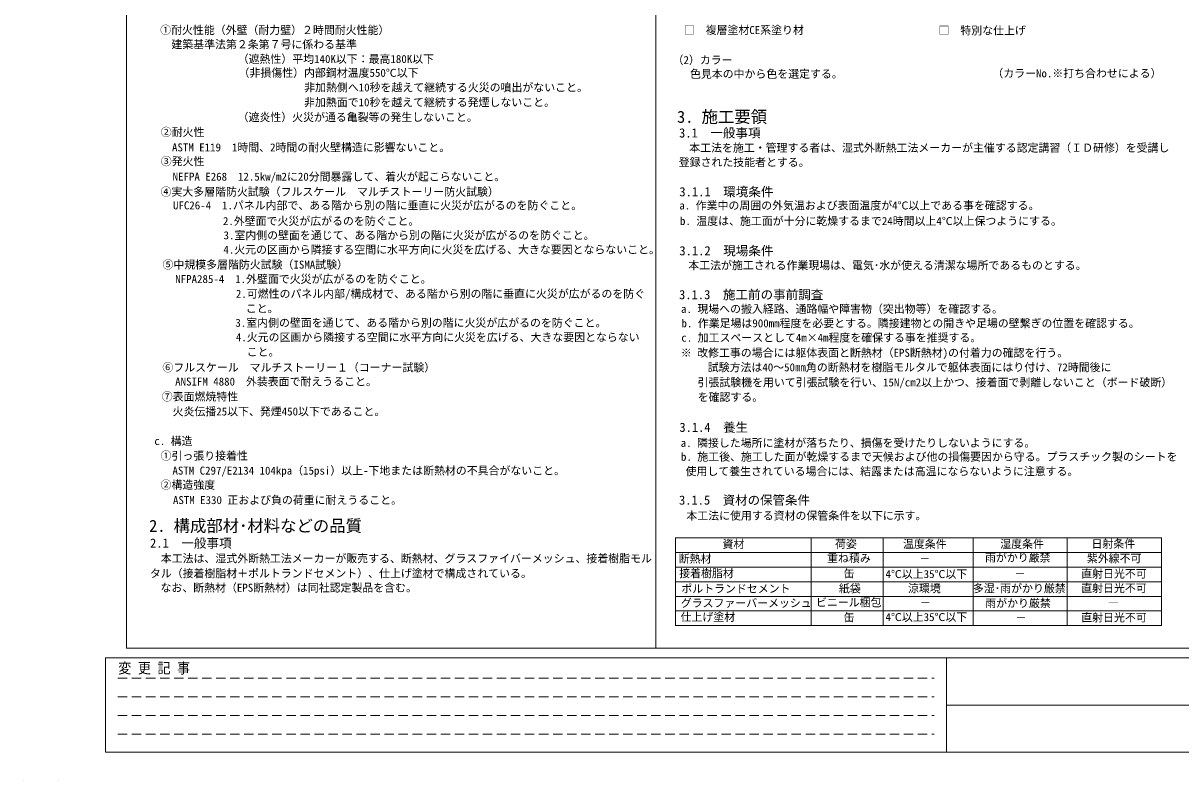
# Model space of a CAD drawing. Units: millimetres on the paper, with parts at other scales. Extents: x -160 to 123, y -85 to 110.
# Drawn here: x -160.3 to -11.8, y -84.6 to 12.6 of the extents above; entities that cross this region are included whole.
import ezdxf
from ezdxf.enums import TextEntityAlignment as Align

# ---------------------------------------------------------------- set-up
doc = ezdxf.new("R2010")
doc.units = ezdxf.units.MM
doc.linetypes.add('DASHED1', pattern=[1.8, 1.2, -0.6])
doc.linetypes.add('USER1', pattern=[1.25, 0.75, -0.5])
doc.layers.add('0-0_0', color=7, linetype='Continuous', lineweight=18)
doc.layers.add('E-6', color=7, linetype='Continuous', lineweight=18)
doc.styles.add('ＭＳ ゴシック', font='')
doc.styles.get('ＭＳ ゴシック').set_extended_font_data('MS Gothic')

msp = doc.modelspace()

# ---------------------------------------------------------------- linework, layer by layer
at = {"layer": '0-0_0', "color": 5}
for p, q in [((-147.031, -63.829), (-147.031, 96.729)), ((-147.031, -67.6), (-147.031, 94.844)), ((-147.031, -67.6), (122.576, -67.6))]:
    msp.add_line(p, q, dxfattribs=at)
at = {"layer": '0-0_0'}
for p, q in [((-79.146, 96.729), (-79.146, -67.6)), ((-76.626, -53.406), (-14.298, -53.406)), ((-76.626, -53.406), (-76.626, -64.702)), ((-59.199, -64.702), (-59.199, -53.406)), ((-49.959, -64.702), (-49.959, -53.406)), ((-38.456, -64.702), (-38.456, -53.406)), ((-26.377, -64.702), (-26.377, -53.406)), ((-14.298, -64.702), (-14.298, -53.406)), ((-14.298, -55.291), (-76.626, -55.291)), ((-76.626, -57.175), (-14.298, -57.175)), ((-76.626, -59.062), (-14.298, -59.062)), ((-76.626, -60.946), (-14.298, -60.946)), ((-76.626, -62.803), (-14.298, -62.803)), ((-14.298, -64.688), (-76.626, -64.688)), ((-155.732, -84.605), (-155.732, -84.586)), ((-155.732, -84.598), (-155.732, -84.601))]:
    msp.add_line(p, q, dxfattribs=at)
at = {"layer": '0-0_0', "color": 6}
for p, q in [((-160.267, -84.598), (-160.268, -84.599)), ((-160.267, -84.598), (-160.268, -84.599)), ((-160.268, -84.599), (-160.268, -84.598)), ((-160.268, -84.599), (-160.268, -84.598)), ((-160.268, -84.599), (-160.268, -84.598)), ((-160.268, -84.599), (-160.267, -84.599)), ((-160.268, -84.599), (-160.267, -84.599)), ((-160.268, -84.599), (-160.267, -84.599)), ((-160.267, -84.599), (-160.268, -84.599)), ((-160.267, -84.598), (-160.267, -84.599)), ((-160.267, -84.598), (-160.267, -84.599)), ((-160.267, -84.599), (-160.267, -84.598)), ((-160.267, -84.599), (-160.267, -84.599)), ((-160.267, -84.599), (-160.267, -84.599)), ((-160.267, -84.599), (-160.267, -84.599)), ((-160.267, -84.599), (-160.267, -84.599)), ((-160.267, -84.599), (-160.267, -84.599)), ((-160.267, -84.599), (-160.267, -84.599)), ((-160.267, -84.599), (-160.267, -84.599)), ((-160.267, -84.6), (-160.267, -84.599)), ((-160.267, -84.6), (-160.267, -84.599)), ((-160.267, -84.6), (-160.267, -84.599)), ((-160.267, -84.6), (-160.267, -84.599)), ((-160.267, -84.6), (-160.267, -84.599)), ((-160.267, -84.6), (-160.267, -84.599)), ((-160.267, -84.6), (-160.267, -84.6)), ((-160.267, -84.6), (-160.267, -84.6)), ((-160.267, -84.6), (-160.267, -84.6)), ((-160.267, -84.6), (-160.267, -84.6)), ((-160.267, -84.6), (-160.267, -84.6))]:
    msp.add_line(p, q, dxfattribs=at)
at = {"layer": '0-0_0', "color": 6, "linetype": 'USER1'}
msp.add_line((-160.267, -84.599), (-160.267, -84.6), dxfattribs=at)
at = {"layer": '0-0_0', "color": 2}
msp.add_line((-155.733, -84.599), (-155.733, -84.6), dxfattribs=at)
msp.add_line((-155.733, -84.599), (-155.733, -84.6), dxfattribs=at)
at = {"layer": '0-0_0', "color": 8}
for p, q in [((-155.733, -84.604), (-155.733, -84.604)), ((-155.732, -84.605), (-155.732, -84.586))]:
    msp.add_line(p, q, dxfattribs=at)
at = {"layer": 'E-6'}
for p, q in [((122.589, -68.809), (-149.711, -68.809)), ((-149.711, -80.936), (-149.711, -68.809)), ((-41.859, -68.809), (-41.859, -80.936)), ((-149.711, -80.936), (122.589, -80.936))]:
    msp.add_line(p, q, dxfattribs=at)
at = {"layer": 'E-6', "color": 1, "linetype": 'DASHED1'}
for p, q in [((-148.117, -71.412), (-43.453, -71.412)), ((-148.117, -73.813), (-43.453, -73.813)), ((-148.117, -76.213), (-43.453, -76.213)), ((-148.117, -78.614), (-43.453, -78.614))]:
    msp.add_line(p, q, dxfattribs=at)
at = {"layer": 'E-6', "color": 1}
msp.add_line((-41.859, -74.872), (2.285, -74.872), dxfattribs=at)

# ---------------------------------------------------------------- texts
at = {"layer": '0-0_0', "style": 'ＭＳ ゴシック'}
for s, height, p in [('①耐火性能（外壁（耐力壁）２時間耐火性能）', 1.026, (-142.696, 10.913)), ('□\u3000複層塗材CE系塗り材', 1.026, (-75.543, 10.915)), ('□\u3000特別な仕上げ', 1.026, (-42.878, 10.852)), ('建築基準法第２条第７号に係わる基準', 1.026, (-141.258, 9.075)), ('（遮熱性）平均140K以下：最高180K以下', 1.026, (-132.751, 7.198)), ('（2）カラー', 1.026, (-76.987, 7.065)), ('   \u3000\u3000\u3000\u3000\u3000\u3000（非損傷性）内部鋼材温度550℃以下', 1.026, (-143.135, 5.423)), ('色見本の中から色を選定する。', 1.026, (-74.757, 5.285)), ('（カラーNo.※打ち合わせによる）', 1.026, (-35.976, 5.356)), ('非加熱側へ10秒を越えて継続する火災の噴出がないこと。', 1.026, (-124.23, 3.55)), ('非加熱面で10秒を越えて継続する発煙しないこと。', 1.026, (-124.25, 1.643)), ('3. 施工要領', 1.54, (-76.412, -0.631)), ('\u3000\u3000\u3000\u3000\u3000\u3000\u3000 （遮炎性）火災が通る亀裂等の発生しないこと。', 1.026, (-143.255, -0.271)), ('②耐火性', 1.026, (-142.62, -2.187)), ('3.1\u3000一般事項', 1.18, (-76.153, -2.408)), ('ASTM E119\u30001時間、2時間の耐火壁構造に影響ないこと。', 1.026, (-141.178, -4.145)), ('本工法を施工・管理する者は、湿式外断熱工法メーカーが主催する認定講習（ＩＤ研修）を受講し', 1.026, (-74.848, -4.197)), ('③発火性', 1.026, (-142.62, -5.93)), ('登録された技能者とする。', 1.026, (-76.2, -6.052)), ('NEFPA E268\u300012.5kw/m2に20分間暴露して、着火が起こらないこと。', 1.026, (-141.099, -7.9)), ('④実大多層階防火試験（フルスケール\u3000マルチストーリー防火試験）', 1.026, (-142.647, -9.845)), ('3.1.1\u3000環境条件', 1.18, (-76.113, -9.957)), ('UFC26-4\u30001.パネル内部で、ある階から別の階に垂直に火災が広がるのを防ぐこと。', 1.026, (-141.053, -11.584)), ('a. 作業中の周囲の外気温および表面温度が4℃以上である事を確認する。', 1.026, (-76.113, -11.595)), ('2.外壁面で火災が広がるのを防ぐこと。', 1.026, (-134.645, -13.598)), ('b. 温度は、施工面が十分に乾燥するまで24時間以上4℃以上保つようにする。', 1.026, (-76.033, -13.592)), ('3.室内側の壁面を通じて、ある階から別の階に火災が広がるのを防ぐこと。', 1.026, (-134.569, -15.423)), ('4.火元の区画から隣接する空間に水平方向に火災を広げる、大きな要因とならないこと。', 1.026, (-134.59, -17.261)), ('3.1.2\u3000現場条件', 1.18, (-76.113, -17.526)), ('⑤中規模多層階防火試験（ISMA試験）', 1.026, (-142.401, -19.188)), ('本工法が施工される作業現場は、電気･水が使える清潔な場所であるものとする。', 1.026, (-74.967, -19.274)), ('NFPA285-4\u30001.外壁面で火災が広がるのを防ぐこと。', 1.026, (-140.76, -21.036)), ('2.可燃性のパネル内部/構成材で、ある階から別の階に垂直に火災が広がるのを防ぐ', 1.026, (-132.984, -22.93)), ('3.1.3\u3000施工前の事前調査', 1.18, (-76.153, -23.158)), ('こと。', 1.026, (-131.717, -24.815)), ('a. 現場への搬入経路、通路幅や障害物（突出物等）を確認する。', 1.026, (-75.901, -24.871)), ('3.室内側の壁面を通じて、ある階から別の階に火災が広がるのを防ぐこと。', 1.026, (-133.051, -26.647)), ('b. 作業足場は900mm程度を必要とする。隣接建物との開きや足場の壁繋ぎの位置を確認する。', 1.026, (-75.843, -26.714)), ('4.火元の区画から隣接する空間に水平方向に火災を広げる、大きな要因とならない', 1.026, (-132.988, -28.507)), ('c. 加工スペースとして4m×4m程度を確保する事を推奨する。', 1.026, (-75.865, -28.56)), ('こと。', 1.026, (-131.6, -30.392)), ('※ 改修工事の場合には躯体表面と断熱材（EPS断熱材)の付着力の確認を行う。', 1.026, (-75.931, -30.501)), ('⑥フルスケール\u3000マルチストーリー１（コーナー試験）', 1.026, (-142.415, -32.389)), ('試験方法は40～50㎜角の断熱材を樹脂モルタルで躯体表面にはり付け、72時間後に', 1.026, (-72.472, -32.364)), ('ANSIFM 4880\u3000外装表面で耐えうること。', 1.026, (-140.774, -34.195)), ('   引張試験機を用いて引張試験を行い、15N/㎝2以上かつ、接着面で剥離しないこと（ボード破断）', 1.026, (-75.881, -34.302)), ('⑦表面燃焼特性', 1.026, (-142.497, -36.123)), ('を確認する。', 1.026, (-73.764, -36.187)), ('火炎伝播25以下、発煙450以下であること。', 1.026, (-141.102, -38.032)), ('3.1.4\u3000養生', 1.173, (-76.106, -40.175)), ('c. 構造', 1.026, (-143.443, -41.817)), ('a. 隣接した場所に塗材が落ちたり、損傷を受けたりしないようにする。', 1.026, (-75.944, -42.066)), ('①引っ張り接着性', 1.026, (-142.645, -43.714)), ('b. 施工後、施工した面が乾燥するまで天候および他の損傷要因から守る。プラスチック製のシートを', 1.026, (-75.905, -43.837)), ('ASTM C297/E2134 104kpa（15psi）以上-下地または断熱材の不具合がないこと。', 1.026, (-141.121, -45.619)), ('使用して養生されている場合には、結露または高温にならないように注意する。', 1.026, (-75.32, -45.708)), ('②構造強度', 1.026, (-142.645, -47.441)), ('ASTM E330 正および負の荷重に耐えうること。', 1.026, (-141.058, -49.399)), ('3.1.5\u3000資材の保管条件', 1.173, (-76.153, -49.519)), (' 本工法に使用する資材の保管条件を以下に示す。', 1.026, (-75.916, -51.398)), ('2. 構成部材･材料などの品質', 1.54, (-144.114, -53.116)), ('2.1\u3000一般事項', 1.18, (-143.999, -55.041)), ('資材', 1.026, (-70.583, -55.058)), ('荷姿', 1.026, (-56.149, -55.035)), ('温度条件', 1.026, (-47.434, -55.032)), ('湿度条件', 1.026, (-34.96, -55.032)), ('日射条件', 1.026, (-23.267, -55.013)), ('本工法は、湿式外断熱工法メーカーが販売する、断熱材、グラスファイバーメッシュ、接着樹脂モル', 1.026, (-142.616, -56.889)), ('断熱材', 1.026, (-76.184, -56.918)), ('重ね積み', 1.026, (-57.165, -56.862)), ('－', 1.026, (-45.334, -56.905)), ('雨がかり厳禁', 1.026, (-36.919, -56.781)), ('紫外線不可', 1.026, (-23.855, -56.88)), ('タル（接着樹脂材＋ポルトランドセメント）、仕上げ塗材で構成されている。', 1.026, (-144.014, -58.806)), ('接着樹脂材', 1.026, (-76.137, -58.797)), ('缶', 1.026, (-55.041, -58.816)), ('4℃以上35℃以下', 1.026, (-49.678, -58.891)), ('直射日光不可', 1.026, (-24.578, -58.847)), ('\u3000なお、断熱材（EPS断熱材）は同社認定製品を含む。', 1.026, (-144.054, -60.643)), ('ポルトランドセメント', 1.026, (-75.86, -60.77)), ('紙袋', 1.026, (-55.648, -60.747)), ('涼環境', 1.026, (-46.79, -60.726)), ('多湿･雨がかり厳禁', 1.026, (-38.467, -60.726)), ('－', 1.026, (-33.144, -58.823)), ('直射日光不可', 1.026, (-24.578, -60.706)), ('グラスファーバーメッシュ', 1.026, (-75.935, -62.611)), ('ビニール梱包', 1.026, (-58.596, -62.532)), ('－', 1.026, (-45.284, -62.558)), ('雨がかり厳禁', 1.026, (-36.886, -62.631)), ('―', 1.026, (-21.164, -62.507)), ('仕上げ塗材', 1.026, (-75.962, -64.407)), ('缶', 1.026, (-55.041, -64.454)), ('4℃以上35℃以下', 1.026, (-49.678, -64.41)), ('－', 1.026, (-32.993, -64.501)), ('直射日光不可', 1.026, (-24.578, -64.468)), ('先に', 0.0000886, (-155.733, -84.598)), ('貼り付ける', 0.0000886, (-155.733, -84.598)), ('01', 0.000212, (-155.733, -84.604)), ('S', 0.000212, (-155.733, -84.604))]:
    msp.add_text(s, height=height, dxfattribs=at).set_placement(p, align=Align.BOTTOM_LEFT)
at = {"layer": 'E-6', "style": 'ＭＳ ゴシック', "width": 0.9}
msp.add_text('変 更 記 事', height=1.366, dxfattribs=at).set_placement((-148.077, -71.229), align=Align.BOTTOM_LEFT)

doc.saveas('drawing.dxf')
